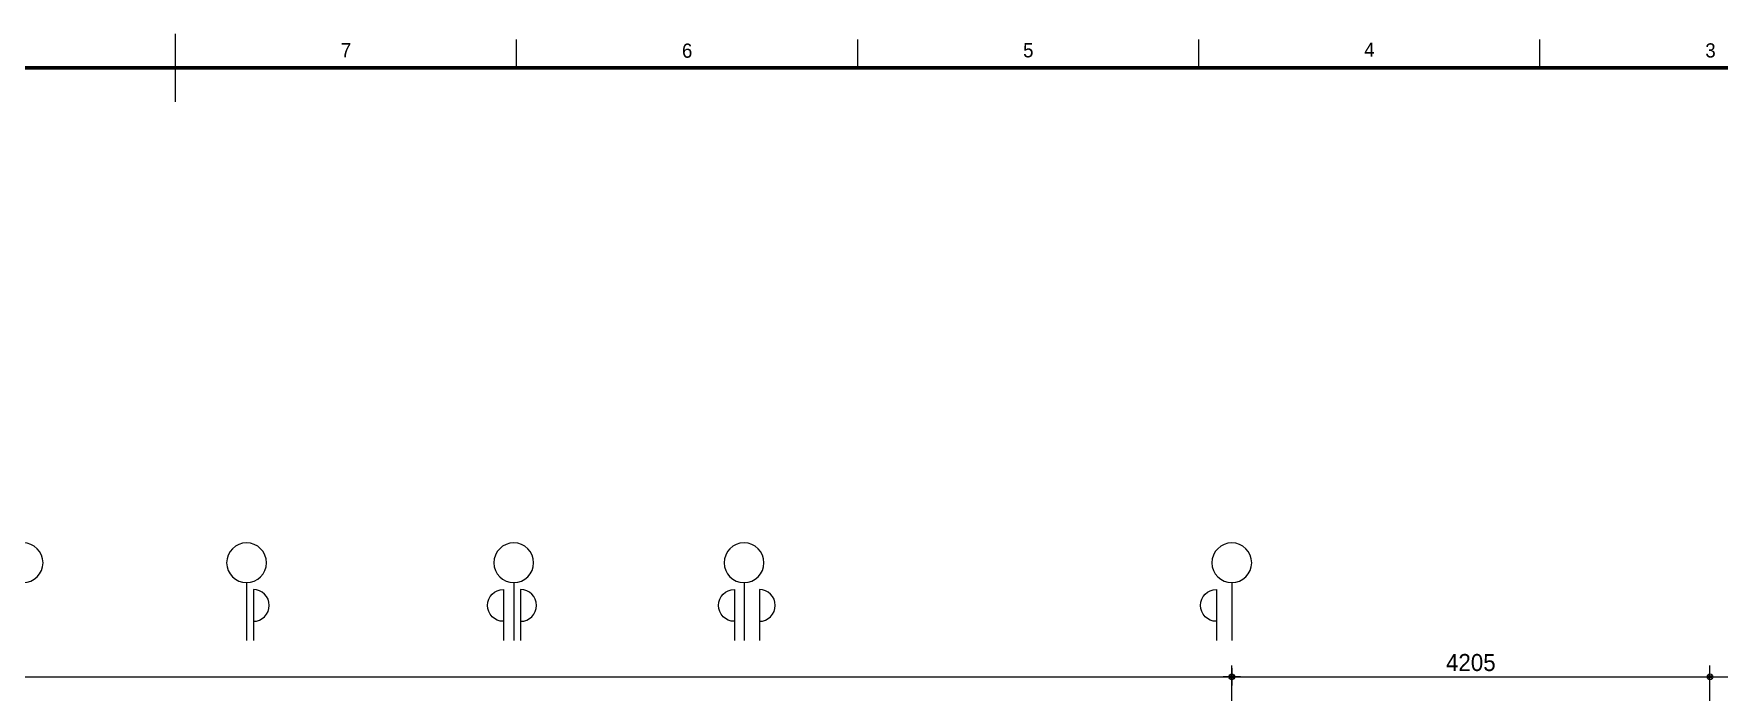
# Model space of a CAD drawing. Header units: millimetres. Extents: x -24416 to 92204, y -190080 to 23760.
# Drawn here: x 69957 to 84781, y -137024 to -131230 of the extents above; entities that cross this region are included whole.
import ezdxf
from ezdxf.enums import TextEntityAlignment as Align

# ---------------------------------------------------------------- set-up
doc = ezdxf.new("R2010")
doc.units = ezdxf.units.MM
doc.header["$LTSCALE"] = 50
doc.linetypes.add('AUDIT_D_220706163347-0', pattern=[0])
doc.layers.get('defpoints').update_dxf_attribs({"color": 139})
for name, color, linetype in [('A-치수', 7, 'AUDIT_D_220706163347-0'), ('AA-BORD-FORM', 7, 'Continuous'), ('AA-BORD-TEXT', 3, 'Continuous'), ('AA-XXXX-DIMS', 7, 'Continuous'), ('DIM', 7, 'AUDIT_D_220706163347-0')]:
    doc.layers.add(name, color=color, linetype=linetype)
doc.styles.add('HAUD01', font='Dotum.ttf')
doc.styles.add('맑은고딕', font='malgun.ttf', dxfattribs={"width": 0.9})
doc.dimstyles.new('DIM-50', dxfattribs={"dimscale": 50, "dimtxt": 3, "dimasz": 1, "dimexe": 2, "dimexo": 2, "dimgap": 1, "dimtad": 1, "dimdec": 0, "dimzin": 0, "dimdsep": 46, "dimtxsty": '맑은고딕', "dimblk1": 'DIMDOT', "dimblk2": 'DIMDOT', "dimsah": 1, "dimcen": 0.09, "dimdle": 2, "dimclrd": 7, "dimclre": 7, "dimclrt": 3, "dimadec": 0, "dimazin": 0, "dimtfac": 1, "dimtdec": 0, "dimtix": 1, "dimtmove": 2, "dimatfit": 3, "dimldrblk": 'DIMDOT', "dimfxl": 1, "dimtolj": 1, "dimtzin": 0, "dimarcsym": 0})

# ---------------------------------------------------------------- blocks, each defined once
blk = doc.blocks.new('중심')
at = {"layer": 'DIM'}
blk.add_line((-350, 0), (0, 0), dxfattribs=at)
blk.add_circle((-470, 0), 120, dxfattribs=at)
blk = doc.blocks.new('DIMDOT')
at = {"layer": 'AA-XXXX-DIMS'}
for p, q in [((-1.5, 0), (1.5, 0)), ((0, -1.5), (0, 1.5))]:
    blk.add_line(p, q, dxfattribs=at)
for radius in [0.5, 0.25]:
    blk.add_circle((0, 0), radius, dxfattribs=at)
blk = doc.blocks.new('*D331')
at = {"layer": 'defpoints', "color": 0, "transparency": 16777216}
for p in [(34545, -160648), (30340, -162648), (34545, -162648)]:
    blk.add_point(p, dxfattribs=at)
at = {"layer": 'DIM', "color": 7, "lineweight": -2, "transparency": 16777216}
for p, q in [((30340, -162548), (30340, -160548)), ((30390, -160648), (34495, -160648)), ((34545, -162548), (34545, -160548))]:
    blk.add_line(p, q, dxfattribs=at)
at = {"layer": 'DIM', "color": 7, "lineweight": -2, "transparency": 16777216, "xscale": 50, "yscale": 50, "zscale": 50, "rotation": 180}
blk.add_blockref('DIMDOT', (30340, -160648), dxfattribs=at)
at = {"layer": 'DIM', "color": 7, "lineweight": -2, "transparency": 16777216, "xscale": 50, "yscale": 50, "zscale": 50}
blk.add_blockref('DIMDOT', (34545, -160648), dxfattribs=at)
at = {"layer": 'DIM', "color": 3, "transparency": 16777216, "insert": (32442, -160523), "char_height": 150, "attachment_point": 5, "style": 'HAUD01'}
blk.add_mtext('\\A1;4205', dxfattribs=at)
blk = doc.blocks.new('*D332')
at = {"layer": 'defpoints', "color": 0, "transparency": 16777216}
for p in [(30340, -160648), (5080, -162648), (30340, -162648)]:
    blk.add_point(p, dxfattribs=at)
at = {"layer": 'DIM', "color": 7, "lineweight": -2, "transparency": 16777216}
for p, q in [((5080, -162548), (5080, -160548)), ((5130, -160648), (30290, -160648)), ((30340, -162548), (30340, -160548))]:
    blk.add_line(p, q, dxfattribs=at)
at = {"layer": 'DIM', "color": 7, "lineweight": -2, "transparency": 16777216, "xscale": 50, "yscale": 50, "zscale": 50, "rotation": 180}
blk.add_blockref('DIMDOT', (5080, -160648), dxfattribs=at)
at = {"layer": 'DIM', "color": 7, "lineweight": -2, "transparency": 16777216, "xscale": 50, "yscale": 50, "zscale": 50}
blk.add_blockref('DIMDOT', (30340, -160648), dxfattribs=at)
at = {"layer": 'DIM', "color": 3, "transparency": 16777216, "insert": (17710, -160523), "char_height": 150, "attachment_point": 5, "style": 'HAUD01'}
blk.add_mtext('\\A1;25260', dxfattribs=at)
blk = doc.blocks.new('XR-FORM 청주월명')
at = {"layer": 'AA-BORD-FORM', "color": 2}
for p, q in [((421, 571), (421, 583)), ((481, 577), (481, 582)), ((541, 577), (541, 582)), ((601, 577), (601, 582)), ((661, 577), (661, 582))]:
    blk.add_line(p, q, dxfattribs=at)
at = {"layer": 'AA-BORD-FORM', "color": 2, "const_width": 0.682}
blk.add_lwpolyline([(21, 17), (21, 577), (821, 577), (821, 17)], close=True, dxfattribs=at)
at = {"layer": 'AA-BORD-TEXT', "color": 7, "style": 'HAUD01'}
for s, p in [('7', (451, 580.1)), ('6', (511, 580.02)), ('5', (571, 580.09)), ('4', (631, 580.19)), ('3', (691, 580.06))]:
    blk.add_text(s, height=2.5, dxfattribs=at).set_placement(p, align=Align.MIDDLE_CENTER)
blk = doc.blocks.new('DIM-1108')
at = {"layer": 'DIM'}
for points in [[(21734.9, -160159.7, 1), (21734.9, -159879.7), (21734.9, -160329.7)], [(23934.9, -160159.7, -1), (23934.9, -159879.7), (23934.9, -160329.7)], [(24084.9, -160159.7, 1), (24084.9, -159879.7), (24084.9, -160329.7)], [(25964.9, -160159.7, -1), (25964.9, -159879.7), (25964.9, -160329.7)], [(26184.9, -160159.7, 1), (26184.9, -159879.7), (26184.9, -160329.7)], [(30204.9, -160159.7, -1), (30204.9, -159879.7), (30204.9, -160329.7)]]:
    blk.add_lwpolyline(points, format="xyb", dxfattribs=at)
at = {"layer": 'A-치수', "xscale": -1.458333333333343, "yscale": 1.458333333333343, "zscale": 1.458333333333333, "rotation": 90}
for p in [(19709.9, -160329.7), (21674.9, -160329.7), (24024.9, -160329.7), (26049.9, -160329.7), (30339.9, -160329.7)]:
    blk.add_blockref('중심', p, dxfattribs=at)
at = {"layer": 'DIM'}
for base, p1, p2, picture, middle in [((30339.9, -160648.2), (5079.9, -162648.2), (30339.9, -162648.2), '*D332', (17709.9, -160523.1)), ((34544.9, -160648.2), (30339.9, -162648.2), (34544.9, -162648.2), '*D331', (32442.4, -160523.1))]:
    dim = blk.add_linear_dim(base=base, p1=p1, p2=p2, dimstyle='DIM-50', override={"dimscale": 50, "dimtxsty": 'HAUD01'}, dxfattribs=at)
    dim.commit()
    dim.dimension.update_dxf_attribs({"geometry": picture, "text_midpoint": middle})

msp = doc.modelspace()

# ---------------------------------------------------------------- linework, layer by layer
at = {"layer": 'defpoints'}
msp.add_lwpolyline([(51583, -136888), (87099, -136888), (87099, -154613), (51583, -154613)], close=True, dxfattribs=at)

# ---------------------------------------------------------------- block references
msp.add_blockref('DIM-1108', (50154, 23760))
at = {"xscale": 50, "yscale": 50, "zscale": 50}
msp.add_blockref('XR-FORM 청주월명', (50154, -160380), dxfattribs=at)

doc.saveas('drawing.dxf')
